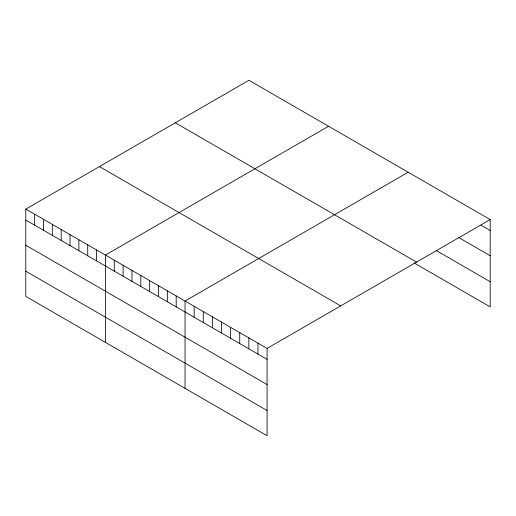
<?xml version="1.0" encoding="UTF-8"?>
<svg xmlns="http://www.w3.org/2000/svg" width="516" height="516" viewBox="0 0 516 516"><rect width="100%" height="100%" fill="white"/><g stroke="black" fill="none" stroke-linecap="round" stroke-linejoin="round"><path stroke-width="0.77" d="M25.8 209.103L267.075 348.403L267.075 435.717L25.8 296.416L25.8 209.103L248.925 80.283L490.2 219.584L490.2 306.897L414.026 262.921M328.544 126.252L105.419 255.072L105.419 342.385M408.169 172.221L185.044 301.041L185.044 388.355M267.075 348.403L490.2 219.584M481.086 225.253L490.2 230.51M458.298 237.302L490.2 255.723M436.162 250.492L490.2 281.691M175.292 122.795L416.567 262.096M99.433 166.591L340.708 305.891M25.8 220.029L267.075 359.33M25.8 245.235L267.075 384.536M25.8 271.21L267.075 410.51M257.961 343.14L257.961 354.066M248.847 337.877L248.847 348.81M239.734 332.614L239.734 343.546M230.62 327.35L230.62 338.283M221.499 322.087L221.499 333.02M212.386 316.83L212.386 327.757M203.272 311.567L203.272 322.494M194.158 306.304L194.158 317.23M176.195 295.932L176.195 306.865M167.352 290.824L167.352 301.757M158.502 285.716L158.502 296.648M149.653 280.607L149.653 291.54M140.81 275.499L140.81 286.432M131.961 270.397L131.961 281.323M123.118 265.288L123.118 276.215M114.268 260.18L114.268 271.106M96.576 249.963L96.576 260.896M87.726 244.855L87.726 255.788M78.883 239.746L78.883 250.679M70.034 234.638L70.034 245.571M61.185 229.536L61.185 240.462M52.342 224.428L52.342 235.354M43.492 219.319L43.492 230.246M34.649 214.211L34.649 225.137"/></g></svg>
